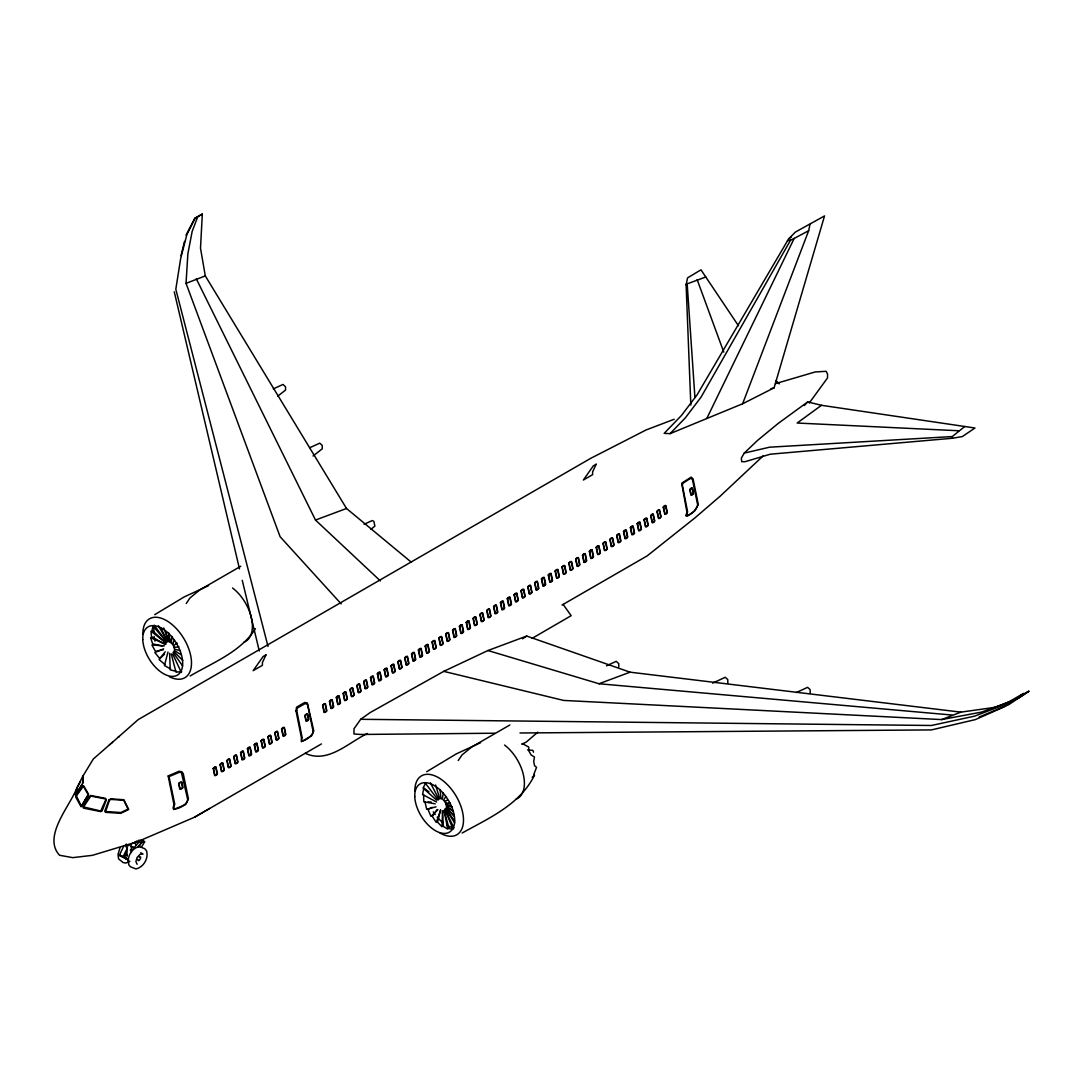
<?xml version="1.0" encoding="UTF-8"?>
<svg xmlns="http://www.w3.org/2000/svg" width="1083" height="1083" viewBox="0 0 1083 1083"><rect width="100%" height="100%" fill="white"/><g stroke="black" fill="none" stroke-linecap="round" stroke-linejoin="round"><path stroke-width="1.5" d="M82.687 776.538L82.674 783.239M109.816 744.562L93.328 758.993L82.917 776.064L82.904 782.86L75.864 794.448M442.595 810.91L442.013 826.762L437.613 822.241L440.375 809.989M341.172 603.881L280.118 536.721L186.046 283.353L187.86 253.842L192.151 231.464L197.769 216.641L202.318 214.055L200.504 248.183L205.296 275.908L346.506 508.482L411.432 562.307M126.251 843.982L125.98 846.892L137.162 840.895M171.94 636.425L171.276 643.126L169.652 641.15L169.232 634.462M690.832 405.096L686.108 284.87L687.543 277.898L700.972 269.829L738.457 325.753M124.965 856.152L126.413 851.279M442.202 799.362L443.367 793.04M82.917 776.064L76.825 788.031L75.336 794.922L82.186 784.485M75.783 794.286L77.272 787.395L80.48 781.628M171.94 637.007L170.911 641.61L172.427 644.385L174.458 640.121M181.064 255.656L184.489 241.455M167.973 652.074L164.426 665.517L170.64 668.983M533.553 752.198L532.85 750.357L527.543 749.964M127.212 855.475L127.009 856.233L127.009 847.894M774.088 387.822L824.542 215.923L795.382 232.073L788.6 238.91L697.114 394.808L681.505 415.412L664.177 433.362L670.066 433.647L742.613 403.783L774.088 387.822L770.906 388.716M742.613 403.783L808.676 230.706L810.03 224.289M440.822 810.111L436.246 822.39L432.307 816.379L437.126 809.556M120.051 847.61L118.006 854.501L118.602 858.927L123.151 862.555L125.763 863.07L129.906 861.364M706.793 418.485L794.177 238.436L808.676 230.706M197.769 216.641L195.143 218.157L186.912 234.497L180.766 257.93L175.812 289.256L268.029 646.47M123.773 845.999L119.265 855.584L127.984 859.496L125.845 858.264M127.442 848.03L122.92 856.964L119.726 855.11L127.984 858.846M186.005 235.146L194.683 218.482L202.318 214.055M425.89 782.86L423.02 788.018L436.666 800.175M76.825 788.031C70.26 805.752 42.21 836.401 59.524 855.259L72.751 857.641L92.434 855.326L137.649 841.64L194.602 817.178L321.421 743.953M794.177 238.436L790.631 240.088L701.08 397.095L685.471 417.7L670.066 433.647M744.251 453.1L741.327 458.123L741.693 461.683L745.118 461.683L770.243 454.21L952.444 438.249L962.34 436.571L974.971 428.015L821.483 405.299L807.715 401.901L778 423.575L757.464 440.497L744.251 453.1L769.539 447.198L952.282 436.557L964.75 426.512M952.282 436.557L952.444 438.249M141.359 847.272L144.77 841.667L141.643 839.866M138.556 847.272L142.022 841.694M445.858 796.479L443.448 800.323L445.438 801.867M255.426 628.709C240.683 651.98 213.026 662.485 190.148 675.982M522.29 743.561L528.707 747.053L528.815 750.912L531.171 755L534.461 757.017L533.702 761.511L534.569 765.722L536.559 767.305L533.702 774.792L534.461 775.171C520.219 804.479 489.096 818.017 462.143 833.017M186.235 603.515L189.972 597.951L199.759 589.937L240.778 566.26M458.231 760.55L461.954 754.986L471.755 746.972L509.849 724.987M995.629 707.24L960.878 712.14L630.049 672.177L526.717 636.059L487.946 650.531L443.732 671.365L370.061 712.628L360.68 719.302L353.979 728.791L353.979 733.976L360.68 734.464L494.823 733.218M809.245 403.011L827.534 377.913L827.534 373.973L826.139 371.32L815.174 371.956L775.442 383.653M165.266 651.776L159.147 659.574L164.9 664.542M137.758 847.082L141.02 843.291M139.125 841.911L131.395 850.724L130.244 850.06M804.344 405.543L807.715 401.901M532.267 777.31L534.461 775.171M437.898 809.664L430.993 816.406L427.961 809.38L432.198 807.309M763.366 455.686L720.06 496.271L694.893 517.931L647.133 555.904L562.023 605.045M118.44 737.036L138.245 719.572L590.776 458.299L646.145 429.937L674.181 419.256M112.09 742.64L118.981 736.535L118.372 737.009M164.481 654.308L159.688 658.491L154.855 652.535L163.587 648.825M111.305 743.317L112.51 742.302M537.791 732.162L526.257 742.072L521.762 744.251M110.29 744.211L111.468 743.209M109.315 745.009L110.534 743.967M277.627 396.256L285.574 390.07L285.519 386.726L282.974 384.451L273.282 388.905M313.041 455.997L322.301 448.782L322.247 445.438L319.715 443.164L310.022 447.617M370.914 529.249L374.88 526.148L373.906 521.465L372.295 520.53L364.064 524.294M177.125 642.991L173.361 645.901L172.576 643.654M686.175 284.247L705.778 276.991M821.483 405.299L797.156 423.033L958.902 430.763M788.6 238.91L791.456 236.866M1023.828 694.569L1020.687 695.448L1028.85 691.252L1008.476 704.776L979.194 717.014M1028.85 691.252L1018.521 698.129L997.145 706.63M522.493 638.78L526.717 636.059M1021.364 695.76L1003.548 707.145L975.323 719.613L931.394 729.915L519.975 732.988M195.143 218.157L194.683 218.482M154.734 614.657L184.232 596.895L208.545 585.673M426.729 771.692L456.214 753.93L480.541 742.708M532.064 638.388L571.161 615.686L563.133 604.395M126.765 854.677L124.003 856.274L124.003 857.479L128.755 860.227M194.602 817.178L209.696 808.46M1023.543 693.391L1002.641 705.453L974.483 716.174L931.394 725.488L360.68 719.302M367.503 733.489C348.333 742.464 328.068 764.002 305.244 753.294M444.571 801.623L447.306 800.066M606.507 665.801L616.2 661.347L618.745 663.622L618.786 666.966M712.614 683.143L725.231 677.295L727.776 679.569L727.83 682.913M796.438 692.484L807.593 687.339L810.138 689.614L810.192 692.958M186.046 283.353L205.296 275.908M443.732 671.365L563.661 700.43L941.628 719.586L960.878 712.14M196.294 278.791L315.491 520.057L346.506 508.482M487.946 650.531L599.021 683.752L630.049 672.177M1007.894 702.42L981.577 712.086L941.628 719.586M137.785 859.388C138.096 863.882 143.173 855.11 139.111 857.073M436.056 806.821L426.729 809.326L424.942 801.88M163.425 649.705L155.492 651.397L151.904 644.994L164.454 645.861M787.463 240.737L790.631 240.088M450.23 803.627L447.049 804.29L445.397 802.517M174.011 647.512L178.898 646.768M181.727 671.704L175.988 672.123L171.236 653.888M450.027 803.031L445.465 803.166L447.293 805.887L452.193 806.97L446.074 804.791L447.171 807.282L452.762 810.517M428.029 801.962L431.115 802.029M599.021 683.752L951.889 715.024M136.201 841.897L143.579 842.588M138.638 840.246L143.227 840.774M686.108 284.87L686.988 284.978L687.191 288.335M435.163 803.816L423.832 801.799L423.548 794.529M130.637 846.27L133.399 847.244L131.788 846.947M162.477 646.023L152.676 643.871L150.578 637.657L165.902 644.453M176.434 671.446L170.207 669.836L169.638 653.32M180.279 650.666L174.322 649.11L174.309 646.592M436.571 802.016L422.56 794.475L423.859 788.004L428.936 791.822M164.075 643.844L151.485 636.601L150.984 631.172L166.159 643.167M140.736 852.727L143.037 854.054L140.073 854.338L137.121 857.465L135.903 861.581L137.121 864.288M174.255 650.517L181.267 654.836M446.331 806.361L452.708 810.896M165.523 642.76L152.04 630.211L153.096 626.096L166.755 642.246M446.67 808.351L454.021 815.215M315.491 520.057L380.39 580.921M173.822 651.628L182.797 660.4M776.105 380.607L779.191 383.91M453.804 815.986L446.21 807.728L445.858 809.001L454.643 821.022M134.549 842.818L136.296 844.835M125.344 858.115L126.413 859.347M425.186 782.995L438.209 800.053M154.273 625.284L166.024 641.271M173.05 652.345L182.634 665.964M445.722 808.798L454.684 822.945M158.402 625.798L167.662 641.759M430.384 782.833L438.872 799.186M160.947 628.221L166.863 640.175M444.775 809.191L452.87 825.625M172.738 654.105L181.24 672.205M444.923 809.448L453.073 829.267L449.147 828.644L443.976 810.395M697.154 279.644L723.782 352.124M163.763 627.964L168.786 641.745M435.569 784.999L439.806 798.767M165.916 632.025L168.515 641.163M242.254 580.339L259.311 651.018M239.465 568.832L174.255 291.787M444.192 811.248L447.793 829.131L443.394 826.464L442.473 811.438M168.569 632.634L170.031 642.219M440.118 789.48L440.957 798.821M687.15 283.489L694.934 397.678M131.314 845.837L131.314 852.511M155.059 641.095A29.363 16.949 60 0 1 154.097 636.411M153.786 632.12A29.363 16.949 60 0 1 154.72 625.568M142.902 634.232A34.358 19.264 58.6 0 1 165.997 620.315A34.358 19.264 58.6 0 1 191.434 661.09A34.358 19.264 58.6 0 1 169.422 676.726M232.574 588.015A33.18 19.156 60 0 1 251.554 618.501A33.18 19.156 60 0 1 244 642.165M414.897 791.253A34.358 19.264 58.6 0 1 438.507 777.648A34.358 19.264 58.6 0 1 463.483 819.303A34.358 19.264 58.6 0 1 439.874 832.922M504.57 745.05A33.18 19.156 60 0 1 523.549 775.536A33.18 19.156 60 0 1 515.995 799.2M454.17 827.832A29.363 16.949 60 0 1 446.534 825.111M442.974 822.687A29.363 16.949 60 0 1 437.194 817.137M435.163 814.619A29.363 16.949 60 0 1 433.227 811.844M296.025 710.99L301.48 738.037L301.358 741.72L311.606 735.817L313.786 730.93L307.342 702.962L304.675 702.488L296.512 707.213L296.025 710.99M296.728 710.57L302.157 737.645C298.353 745.903 313.799 735.926 313.109 731.323L307.477 704.37L305.162 703.544L297.175 708.147L296.728 710.57M128.187 860.362L128.769 864.803L130.515 866.82L135.944 868.945C143.66 867.212 148.831 858.264 146.476 850.697L144.729 848.693L139.301 846.568C133.019 847.962 128.566 854.094 128.187 860.362M686.148 515.17L686.094 516.131L687.421 516.171L694.501 511.095L698.305 504.502L693.066 478.876L691.252 477.102L681.667 483.221L686.947 512.151L686.148 515.17M686.798 514.655C689.235 516.577 697.357 509.524 697.669 504.922L692.443 479.403L690.521 478.361L683.048 483.14L682.304 484.873L687.583 511.731L686.798 514.655M650.68 515.684L652.237 522.737A3.506 2.328 -78.3 0 0 654.768 521.031L653.211 513.978A3.506 2.328 -78.3 0 0 650.68 515.684M650.991 515.86L652.399 522.25A2.883 1.909 -78.3 0 0 654.457 520.869L653.035 514.466A2.883 1.909 -78.3 0 0 650.991 515.86M656.961 511.447L658.532 518.5A3.506 2.328 -78.3 0 0 661.063 516.794L659.506 509.741A3.506 2.328 -78.3 0 0 656.961 511.447M657.273 511.609L658.694 518.012A2.883 1.909 -78.3 0 0 660.752 516.632L659.33 510.228A2.883 1.909 -78.3 0 0 657.273 511.609M663.256 507.21L664.813 514.263A3.506 2.328 -78.3 0 0 667.345 512.543L665.788 505.49A3.506 2.328 -78.3 0 0 663.256 507.21M663.568 507.372L664.989 513.762A2.883 1.909 -78.3 0 0 667.033 512.381L665.625 505.991A2.883 1.909 -78.3 0 0 663.568 507.372M689.776 489.665L690.995 495.134A3.506 2.328 -78.3 0 0 693.526 493.428L692.321 487.946A3.506 2.328 -78.3 0 0 689.776 489.665M690.101 489.827L691.157 494.647A2.883 1.909 -78.3 0 0 693.215 493.266L692.145 488.447A2.883 1.909 -78.3 0 0 690.101 489.827M213.216 768.456L214.664 775.577A3.506 2.477 -75 0 0 217.426 773.993L215.964 766.872A3.506 2.477 -75 0 0 213.216 768.456M213.541 768.646L214.867 775.103A2.883 2.044 -75 0 0 217.087 773.803L215.774 767.346A2.883 2.044 -75 0 0 213.541 768.646M220.052 764.517L221.501 771.638A3.506 2.477 -75 0 0 224.262 770.04L222.8 762.919A3.506 2.477 -75 0 0 220.052 764.517M220.377 764.693L221.704 771.15A2.883 2.044 -75 0 0 223.937 769.864L222.611 763.407A2.883 2.044 -75 0 0 220.377 764.693M226.888 760.564L228.351 767.685A3.506 2.477 -75 0 0 231.099 766.087L229.637 758.966A3.506 2.477 -75 0 0 226.888 760.564M227.213 760.74L228.54 767.197A2.883 2.044 -75 0 0 230.774 765.911L229.447 759.454A2.883 2.044 -75 0 0 227.213 760.74M233.725 756.611L235.187 763.732A3.506 2.477 -75 0 0 237.935 762.148L236.487 755.027A3.506 2.477 -75 0 0 233.725 756.611M234.05 756.8L235.377 763.258A2.883 2.044 -75 0 0 237.61 761.972L236.284 755.501A2.883 2.044 -75 0 0 234.05 756.8M240.561 752.671L242.023 759.792A3.506 2.477 -75 0 0 244.772 758.195L243.323 751.074A3.506 2.477 -75 0 0 240.561 752.671M240.9 752.847L242.213 759.305A2.883 2.044 -75 0 0 244.447 758.019L243.12 751.561A2.883 2.044 -75 0 0 240.9 752.847M247.398 748.719L248.86 755.839A3.506 2.477 -75 0 0 251.622 754.255L250.159 747.135A3.506 2.477 -75 0 0 247.398 748.719M247.736 748.895L249.049 755.352A2.883 2.044 -75 0 0 251.283 754.066L249.97 747.608A2.883 2.044 -75 0 0 247.736 748.895M254.248 744.766L255.696 751.886A3.506 2.477 -75 0 0 258.458 750.302L256.996 743.182A3.506 2.477 -75 0 0 254.248 744.766M254.573 744.955L255.886 751.412A2.883 2.044 -75 0 0 258.12 750.126L256.806 743.655A2.883 2.044 -75 0 0 254.573 744.955M261.084 740.826L262.533 747.947A3.506 2.477 -75 0 0 265.294 746.349L263.832 739.229A3.506 2.477 -75 0 0 261.084 740.826M261.409 741.002L262.736 747.46A2.883 2.044 -75 0 0 264.969 746.173L263.643 739.716A2.883 2.044 -75 0 0 261.409 741.002M267.921 736.873L269.369 743.994A3.506 2.477 -75 0 0 272.131 742.41L270.669 735.289A3.506 2.477 -75 0 0 267.921 736.873M268.246 737.049L269.572 743.507A2.883 2.044 -75 0 0 271.806 742.221L270.479 735.763A2.883 2.044 -75 0 0 268.246 737.049M274.757 732.92L276.219 740.041A3.506 2.477 -75 0 0 278.967 738.457L277.519 731.336A3.506 2.477 -75 0 0 274.757 732.92M275.082 733.11L276.409 739.567A2.883 2.044 -75 0 0 278.642 738.281L277.316 731.824A2.883 2.044 -75 0 0 275.082 733.11M281.594 728.981L283.056 736.102A3.506 2.477 -75 0 0 285.804 734.504L284.355 727.383A3.506 2.477 -75 0 0 281.594 728.981M281.918 729.157L283.245 735.614A2.883 2.044 -75 0 0 285.479 734.328L284.152 727.871A2.883 2.044 -75 0 0 281.918 729.157M304.837 715.552L305.975 721.088A3.506 2.477 -75 0 0 308.723 719.491L307.599 713.968A3.506 2.477 -75 0 0 304.837 715.552M305.176 715.741L306.164 720.601A2.883 2.044 -75 0 0 308.398 719.315L307.396 714.455A2.883 2.044 -75 0 0 305.176 715.741M322.626 705.29L324.088 712.411A3.506 2.477 -75 0 0 326.836 710.814L325.387 703.693A3.506 2.477 -75 0 0 322.626 705.29M322.951 705.466L324.277 711.924A2.883 2.044 -75 0 0 326.511 710.638L325.184 704.18A2.883 2.044 -75 0 0 322.951 705.466M329.462 701.337L330.924 708.458A3.506 2.477 -75 0 0 333.672 706.874L332.224 699.753A3.506 2.477 -75 0 0 329.462 701.337M329.801 701.527L331.114 707.984A2.883 2.044 -75 0 0 333.347 706.685L332.021 700.227A2.883 2.044 -75 0 0 329.801 701.527M336.299 697.398L337.761 704.519A3.506 2.477 -75 0 0 340.522 702.921L339.06 695.8A3.506 2.477 -75 0 0 336.299 697.398M336.637 697.574L337.95 704.031A2.883 2.044 -75 0 0 340.184 702.745L338.871 696.288A2.883 2.044 -75 0 0 336.637 697.574M343.149 693.445L344.597 700.566A3.506 2.477 -75 0 0 347.359 698.968L345.897 691.847A3.506 2.477 -75 0 0 343.149 693.445M343.473 693.621L344.8 700.078A2.883 2.044 -75 0 0 347.02 698.792L345.707 692.335A2.883 2.044 -75 0 0 343.473 693.621M349.985 689.492L351.434 696.613A3.506 2.477 -75 0 0 354.195 695.029L352.733 687.908A3.506 2.477 -75 0 0 349.985 689.492M350.31 689.681L351.637 696.139A2.883 2.044 -75 0 0 353.87 694.839L352.544 688.382A2.883 2.044 -75 0 0 350.31 689.681M356.821 685.553L358.283 692.673A3.506 2.477 -75 0 0 361.032 691.076L359.57 683.955A3.506 2.477 -75 0 0 356.821 685.553M357.146 685.729L358.473 692.186A2.883 2.044 -75 0 0 360.707 690.9L359.38 684.442A2.883 2.044 -75 0 0 357.146 685.729M363.658 681.6L365.12 688.72A3.506 2.477 -75 0 0 367.868 687.123L366.42 680.002A3.506 2.477 -75 0 0 363.658 681.6M363.983 681.776L365.309 688.233A2.883 2.044 -75 0 0 367.543 686.947L366.216 680.49A2.883 2.044 -75 0 0 363.983 681.776M370.494 677.647L371.956 684.767A3.506 2.477 -75 0 0 374.704 683.183L373.256 676.063A3.506 2.477 -75 0 0 370.494 677.647M370.833 677.836L372.146 684.294A2.883 2.044 -75 0 0 374.38 683.007L373.053 676.537A2.883 2.044 -75 0 0 370.833 677.836M377.331 673.707L378.793 680.828A3.506 2.477 -75 0 0 381.554 679.231L380.092 672.11A3.506 2.477 -75 0 0 377.331 673.707M377.669 673.883L378.982 680.341A2.883 2.044 -75 0 0 381.216 679.055L379.903 672.597A2.883 2.044 -75 0 0 377.669 673.883M384.181 669.754L385.629 676.875A3.506 2.477 -75 0 0 388.391 675.291L386.929 668.17A3.506 2.477 -75 0 0 384.181 669.754M384.506 669.93L385.819 676.388A2.883 2.044 -75 0 0 388.052 675.102L386.739 668.644A2.883 2.044 -75 0 0 384.506 669.93M391.017 665.801L392.466 672.922A3.506 2.477 -75 0 0 395.227 671.338L393.765 664.217A3.506 2.477 -75 0 0 391.017 665.801M391.342 665.991L392.669 672.448A2.883 2.044 -75 0 0 394.902 671.162L393.576 664.691A2.883 2.044 -75 0 0 391.342 665.991M397.854 661.862L399.302 668.983A3.506 2.477 -75 0 0 402.064 667.385L400.602 660.264A3.506 2.477 -75 0 0 397.854 661.862M398.178 662.038L399.505 668.495A2.883 2.044 -75 0 0 401.739 667.209L400.412 660.752A2.883 2.044 -75 0 0 398.178 662.038M404.69 657.909L406.152 665.03A3.506 2.477 -75 0 0 408.9 663.446L407.452 656.325A3.506 2.477 -75 0 0 404.69 657.909M405.015 658.085L406.342 664.542A2.883 2.044 -75 0 0 408.575 663.256L407.249 656.799A2.883 2.044 -75 0 0 405.015 658.085M411.526 653.956L412.989 661.077A3.506 2.477 -75 0 0 415.737 659.493L414.288 652.372A3.506 2.477 -75 0 0 411.526 653.956M411.851 654.146L413.178 660.603A2.883 2.044 -75 0 0 415.412 659.317L414.085 652.859A2.883 2.044 -75 0 0 411.851 654.146M418.363 650.017L419.825 657.137A3.506 2.477 -75 0 0 422.587 655.54L421.125 648.419A3.506 2.477 -75 0 0 418.363 650.017M418.701 650.193L420.014 656.65A2.883 2.044 -75 0 0 422.248 655.364L420.935 648.907A2.883 2.044 -75 0 0 418.701 650.193M425.199 646.064L426.661 653.184A3.506 2.477 -75 0 0 429.423 651.6L427.961 644.48A3.506 2.477 -75 0 0 425.199 646.064M425.538 646.24L426.851 652.711A2.883 2.044 -75 0 0 429.085 651.411L427.771 644.954A2.883 2.044 -75 0 0 425.538 646.24M432.049 642.124L433.498 649.245A3.506 2.477 -75 0 0 436.259 647.648L434.797 640.527A3.506 2.477 -75 0 0 432.049 642.124M432.374 642.3L433.701 648.758A2.883 2.044 -75 0 0 435.921 647.472L434.608 641.014A2.883 2.044 -75 0 0 432.374 642.3M438.886 638.171L440.334 645.292A3.506 2.477 -75 0 0 443.096 643.695L441.634 636.574A3.506 2.477 -75 0 0 438.886 638.171M439.211 638.347L440.537 644.805A2.883 2.044 -75 0 0 442.771 643.519L441.444 637.061A2.883 2.044 -75 0 0 439.211 638.347M445.722 634.218L447.184 641.339A3.506 2.477 -75 0 0 449.932 639.755L448.484 632.634A3.506 2.477 -75 0 0 445.722 634.218M446.047 634.408L447.374 640.865A2.883 2.044 -75 0 0 449.607 639.566L448.281 633.108A2.883 2.044 -75 0 0 446.047 634.408M452.559 630.279L454.021 637.4A3.506 2.477 -75 0 0 456.769 635.802L455.32 628.682A3.506 2.477 -75 0 0 452.559 630.279M452.884 630.455L454.21 636.912A2.883 2.044 -75 0 0 456.444 635.626L455.117 629.169A2.883 2.044 -75 0 0 452.884 630.455M459.395 626.326L460.857 633.447A3.506 2.477 -75 0 0 463.605 631.849L462.157 624.729A3.506 2.477 -75 0 0 459.395 626.326M459.734 626.502L461.047 632.959A2.883 2.044 -75 0 0 463.28 631.673L461.954 625.216A2.883 2.044 -75 0 0 459.734 626.502M466.231 622.373L467.694 629.494A3.506 2.477 -75 0 0 470.455 627.91L468.993 620.789A3.506 2.477 -75 0 0 466.231 622.373M466.57 622.563L467.883 629.02A2.883 2.044 -75 0 0 470.117 627.72L468.804 621.263A2.883 2.044 -75 0 0 466.57 622.563M473.081 618.434L474.53 625.554A3.506 2.477 -75 0 0 477.292 623.957L475.83 616.836A3.506 2.477 -75 0 0 473.081 618.434M473.406 618.61L474.733 625.067A2.883 2.044 -75 0 0 476.953 623.781L475.64 617.324A2.883 2.044 -75 0 0 473.406 618.61M479.918 614.481L481.366 621.601A3.506 2.477 -75 0 0 484.128 620.004L482.666 612.883A3.506 2.477 -75 0 0 479.918 614.481M480.243 614.657L481.569 621.114A2.883 2.044 -75 0 0 483.803 619.828L482.476 613.371A2.883 2.044 -75 0 0 480.243 614.657M486.754 610.528L488.216 617.648A3.506 2.477 -75 0 0 490.965 616.065L489.502 608.944A3.506 2.477 -75 0 0 486.754 610.528M487.079 610.717L488.406 617.175A2.883 2.044 -75 0 0 490.64 615.875L489.313 609.418A2.883 2.044 -75 0 0 487.079 610.717M493.591 606.588L495.053 613.709A3.506 2.477 -75 0 0 497.801 612.112L496.352 604.991A3.506 2.477 -75 0 0 493.591 606.588M493.916 606.764L495.242 613.222A2.883 2.044 -75 0 0 497.476 611.936L496.149 605.478A2.883 2.044 -75 0 0 493.916 606.764M500.427 602.635L501.889 609.756A3.506 2.477 -75 0 0 504.637 608.159L503.189 601.038A3.506 2.477 -75 0 0 500.427 602.635M500.766 602.811L502.079 609.269A2.883 2.044 -75 0 0 504.312 607.983L502.986 601.525A2.883 2.044 -75 0 0 500.766 602.811M507.264 598.682L508.726 605.803A3.506 2.477 -75 0 0 511.487 604.219L510.025 597.099A3.506 2.477 -75 0 0 507.264 598.682M507.602 598.872L508.915 605.329A2.883 2.044 -75 0 0 511.149 604.043L509.836 597.572A2.883 2.044 -75 0 0 507.602 598.872M514.114 594.743L515.562 601.864A3.506 2.477 -75 0 0 518.324 600.266L516.862 593.146A3.506 2.477 -75 0 0 514.114 594.743M514.439 594.919L515.752 601.376A2.883 2.044 -75 0 0 517.985 600.09L516.672 593.633A2.883 2.044 -75 0 0 514.439 594.919M520.95 590.79L522.399 597.911A3.506 2.477 -75 0 0 525.16 596.327L523.698 589.206A3.506 2.477 -75 0 0 520.95 590.79M521.275 590.966L522.602 597.423A2.883 2.044 -75 0 0 524.835 596.137L523.509 589.68A2.883 2.044 -75 0 0 521.275 590.966M527.787 586.837L529.235 593.958A3.506 2.477 -75 0 0 531.997 592.374L530.535 585.253A3.506 2.477 -75 0 0 527.787 586.837M528.111 587.027L529.438 593.484A2.883 2.044 -75 0 0 531.672 592.198L530.345 585.727A2.883 2.044 -75 0 0 528.111 587.027M534.623 582.898L536.085 590.018A3.506 2.477 -75 0 0 538.833 588.421L537.385 581.3A3.506 2.477 -75 0 0 534.623 582.898M534.948 583.074L536.275 589.531A2.883 2.044 -75 0 0 538.508 588.245L537.182 581.788A2.883 2.044 -75 0 0 534.948 583.074M541.459 578.945L542.921 586.065A3.506 2.477 -75 0 0 545.67 584.482L544.221 577.361A3.506 2.477 -75 0 0 541.459 578.945M541.784 579.121L543.111 585.578A2.883 2.044 -75 0 0 545.345 584.292L544.018 577.835A2.883 2.044 -75 0 0 541.784 579.121M548.296 574.992L549.758 582.112A3.506 2.477 -75 0 0 552.52 580.529L551.057 573.408A3.506 2.477 -75 0 0 548.296 574.992M548.634 575.181L549.947 581.639A2.883 2.044 -75 0 0 552.181 580.353L550.868 573.895A2.883 2.044 -75 0 0 548.634 575.181M555.132 571.052L556.594 578.173A3.506 2.477 -75 0 0 559.356 576.576L557.894 569.455A3.506 2.477 -75 0 0 555.132 571.052M555.471 571.228L556.784 577.686A2.883 2.044 -75 0 0 559.018 576.4L557.704 569.942A2.883 2.044 -75 0 0 555.471 571.228M561.982 567.099L563.431 574.22A3.506 2.477 -75 0 0 566.192 572.636L564.73 565.516A3.506 2.477 -75 0 0 561.982 567.099M562.307 567.275L563.634 573.746A2.883 2.044 -75 0 0 565.854 572.447L564.541 565.989A2.883 2.044 -75 0 0 562.307 567.275M568.819 563.146L570.267 570.281A3.506 2.477 -75 0 0 573.029 568.683L571.567 561.563A3.506 2.477 -75 0 0 568.819 563.146M569.144 563.336L570.47 569.793A2.883 2.044 -75 0 0 572.704 568.507L571.377 562.05A2.883 2.044 -75 0 0 569.144 563.336M575.655 559.207L577.117 566.328A3.506 2.477 -75 0 0 579.865 564.73L578.417 557.61A3.506 2.477 -75 0 0 575.655 559.207M575.98 559.383L577.307 565.84A2.883 2.044 -75 0 0 579.54 564.554L578.214 558.097A2.883 2.044 -75 0 0 575.98 559.383M582.492 555.254L583.954 562.375A3.506 2.477 -75 0 0 586.702 560.791L585.253 553.67A3.506 2.477 -75 0 0 582.492 555.254M582.816 555.444L584.143 561.901A2.883 2.044 -75 0 0 586.377 560.601L585.05 554.144A2.883 2.044 -75 0 0 582.816 555.444M589.328 551.315L590.79 558.435A3.506 2.477 -75 0 0 593.538 556.838L592.09 549.717A3.506 2.477 -75 0 0 589.328 551.315M589.666 551.491L590.98 557.948A2.883 2.044 -75 0 0 593.213 556.662L591.9 550.205A2.883 2.044 -75 0 0 589.666 551.491M596.164 547.362L597.626 554.482A3.506 2.477 -75 0 0 600.388 552.885L598.926 545.764A3.506 2.477 -75 0 0 596.164 547.362M596.503 547.538L597.816 553.995A2.883 2.044 -75 0 0 600.05 552.709L598.737 546.252A2.883 2.044 -75 0 0 596.503 547.538M603.014 543.409L604.463 550.53A3.506 2.477 -75 0 0 607.225 548.946L605.763 541.825A3.506 2.477 -75 0 0 603.014 543.409M603.339 543.598L604.666 550.056A2.883 2.044 -75 0 0 606.886 548.756L605.573 542.299A2.883 2.044 -75 0 0 603.339 543.598M609.851 539.469L611.299 546.59A3.506 2.477 -75 0 0 614.061 544.993L612.599 537.872A3.506 2.477 -75 0 0 609.851 539.469M610.176 539.645L611.502 546.103A2.883 2.044 -75 0 0 613.736 544.817L612.409 538.359A2.883 2.044 -75 0 0 610.176 539.645M616.687 535.516L618.149 542.637A3.506 2.477 -75 0 0 620.897 541.04L619.435 533.919A3.506 2.477 -75 0 0 616.687 535.516M617.012 535.692L618.339 542.15A2.883 2.044 -75 0 0 620.573 540.864L619.246 534.406A2.883 2.044 -75 0 0 617.012 535.692M623.524 531.563L624.986 538.684A3.506 2.477 -75 0 0 627.734 537.1L626.285 529.98A3.506 2.477 -75 0 0 623.524 531.563M623.849 531.753L625.175 538.21A2.883 2.044 -75 0 0 627.409 536.911L626.082 530.453A2.883 2.044 -75 0 0 623.849 531.753M630.36 527.624L631.822 534.745A3.506 2.477 -75 0 0 634.57 533.147L633.122 526.027A3.506 2.477 -75 0 0 630.36 527.624M630.699 527.8L632.012 534.257A2.883 2.044 -75 0 0 634.245 532.971L632.919 526.514A2.883 2.044 -75 0 0 630.699 527.8M637.197 523.671L638.659 530.792A3.506 2.477 -75 0 0 641.42 529.194L639.958 522.074A3.506 2.477 -75 0 0 637.197 523.671M637.535 523.847L638.848 530.304A2.883 2.044 -75 0 0 641.082 529.018L639.769 522.561A2.883 2.044 -75 0 0 637.535 523.847M644.047 519.718L645.495 526.839A3.506 2.477 -75 0 0 648.257 525.255L646.795 518.134A3.506 2.477 -75 0 0 644.047 519.718M644.371 519.908L645.685 526.365A2.883 2.044 -75 0 0 647.918 525.079L646.605 518.608A2.883 2.044 -75 0 0 644.371 519.908M178.641 783.523L179.751 789.06A3.506 2.789 -66 0 0 182.919 787.625L181.795 782.088A3.506 2.789 -66 0 0 178.641 783.523M179.006 783.713L179.981 788.586A2.883 2.288 -66 0 0 182.54 787.422L181.565 782.549A2.883 2.288 -66 0 0 179.006 783.713M76.013 795.775L75.756 797.142L81.103 806.767L88.616 794.286L83.594 785.689L82.457 786.055L76.013 795.775M76.352 795.829L81.374 806.199L88.197 794.584L83.337 786.244L76.352 795.829M168.163 775.956L173.97 804.628L173.036 808.08L173.74 809.488L185.775 804.507L188.401 798.753L183.257 773.628L181.903 771.773L179.047 771.245L168.163 775.956M169.016 776.633L174.769 804.303C169.395 814.308 188.889 805.183 187.603 799.078L181.443 772.599L179.44 772.26L169.016 776.633M108.936 800.012L104.726 811.113L105.498 812.331L120.673 813.347L128.701 809.488L123.895 799.714L110.628 798.875L108.936 800.012M109.478 800.242L105.62 811.519L120.795 812.534L128.038 809.082L123.665 800.202L110.696 799.416L109.478 800.242M105.741 799.904L100.733 811.018L83.567 806.916L90.769 796.073L105.213 798.875L105.741 799.904M106.351 799.85L102.14 810.856L100.814 811.6L83.472 808.135L82.944 806.889L89.063 796.546L90.661 795.477L105.579 798.374L106.351 799.85M265.958 654.89L262.411 662.539L262.411 665.314L253.165 670.661L263.101 656.528L265.958 654.89M596.151 464.255L592.604 471.904L592.604 474.679L583.358 480.026L593.294 465.893L596.151 464.255M142.766 639.498A28.226 15.717 58.3 0 0 173.307 676.374A28.226 15.717 58.3 0 0 172.102 637.183A28.226 15.717 58.3 0 0 142.766 639.498M414.762 796.533A28.226 15.717 58.3 0 0 445.303 833.409A28.226 15.717 58.3 0 0 444.098 794.218A28.226 15.717 58.3 0 0 414.762 796.533"/></g></svg>
